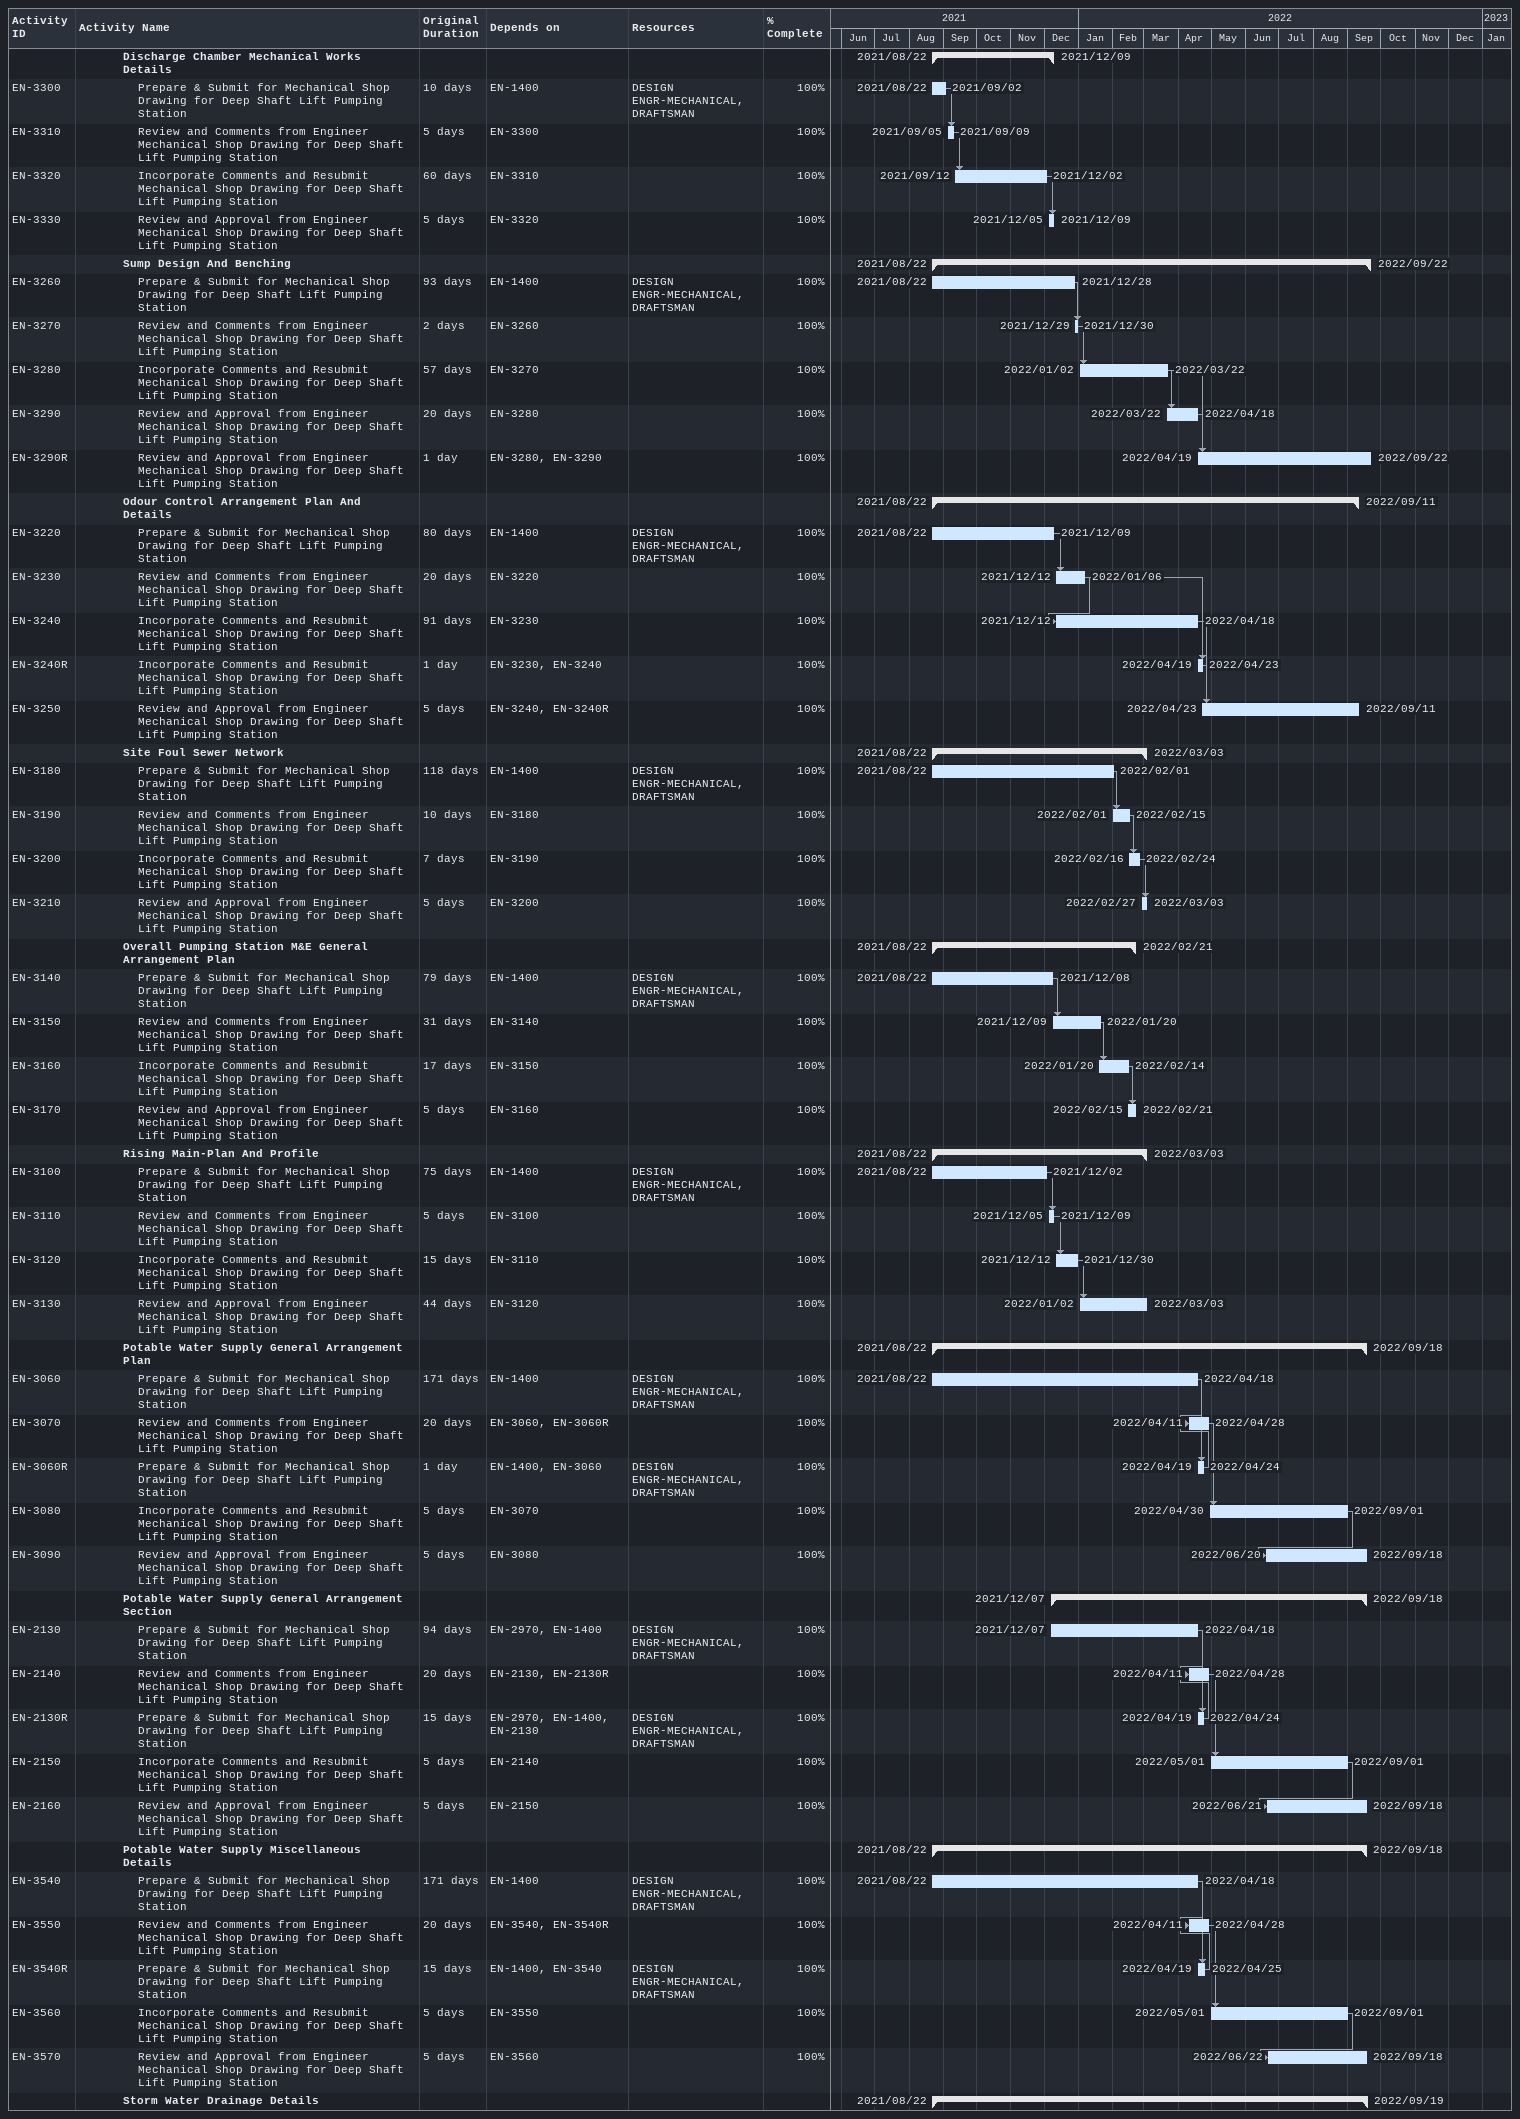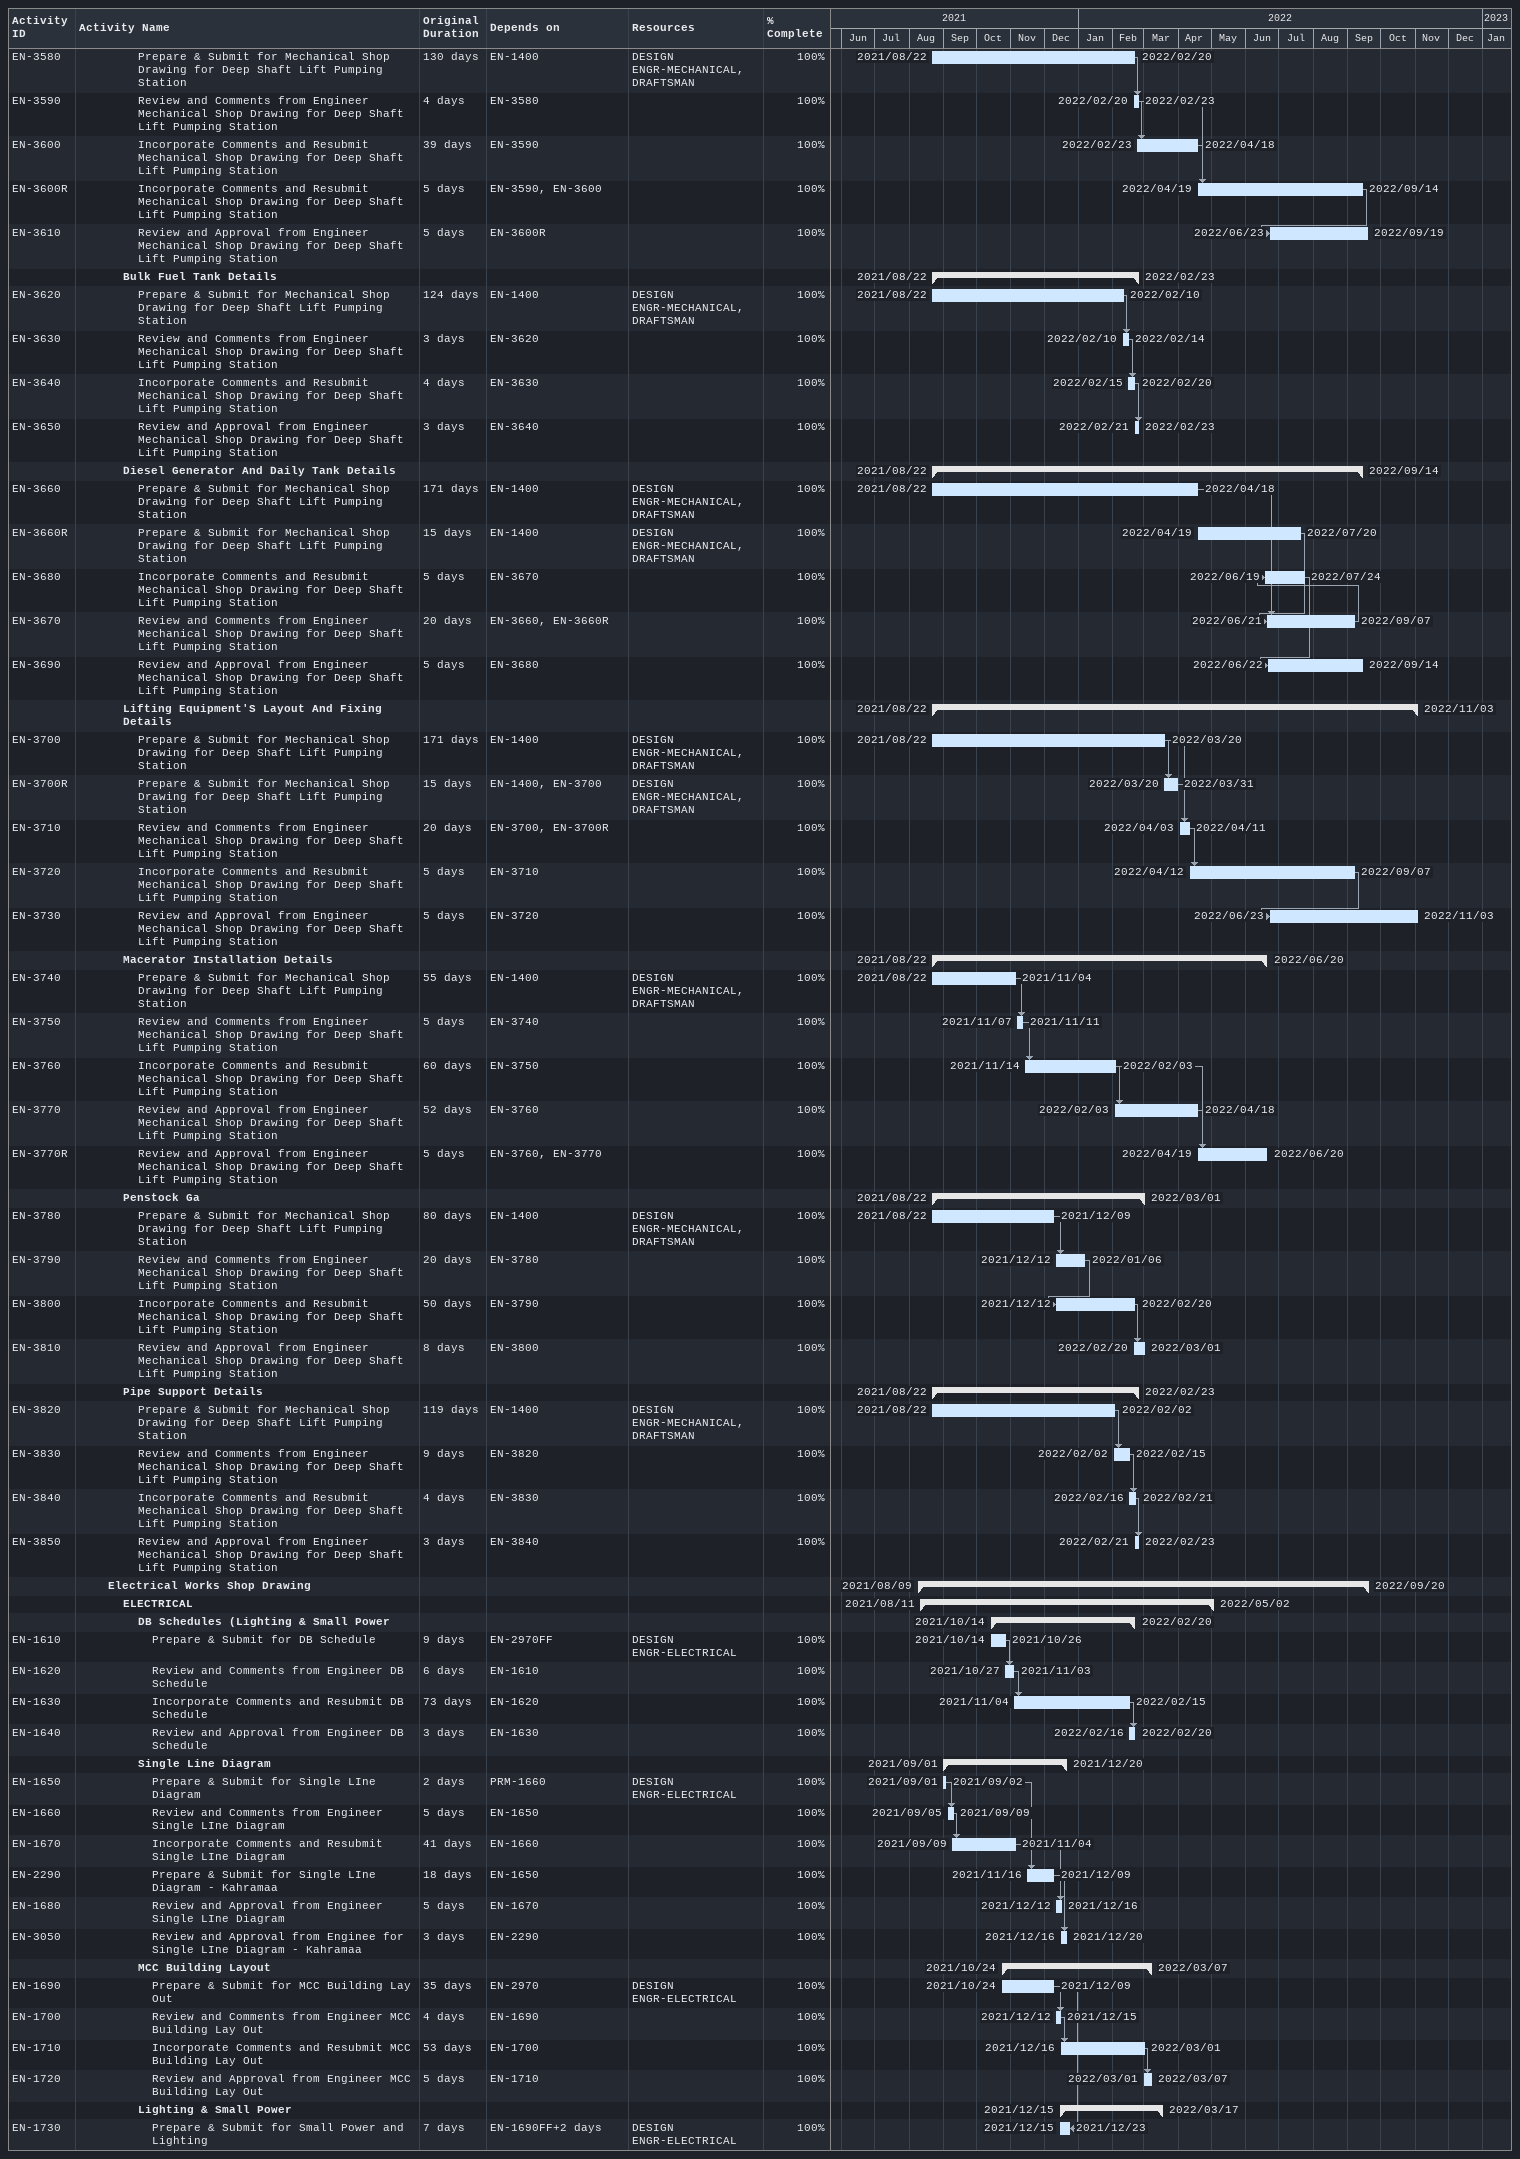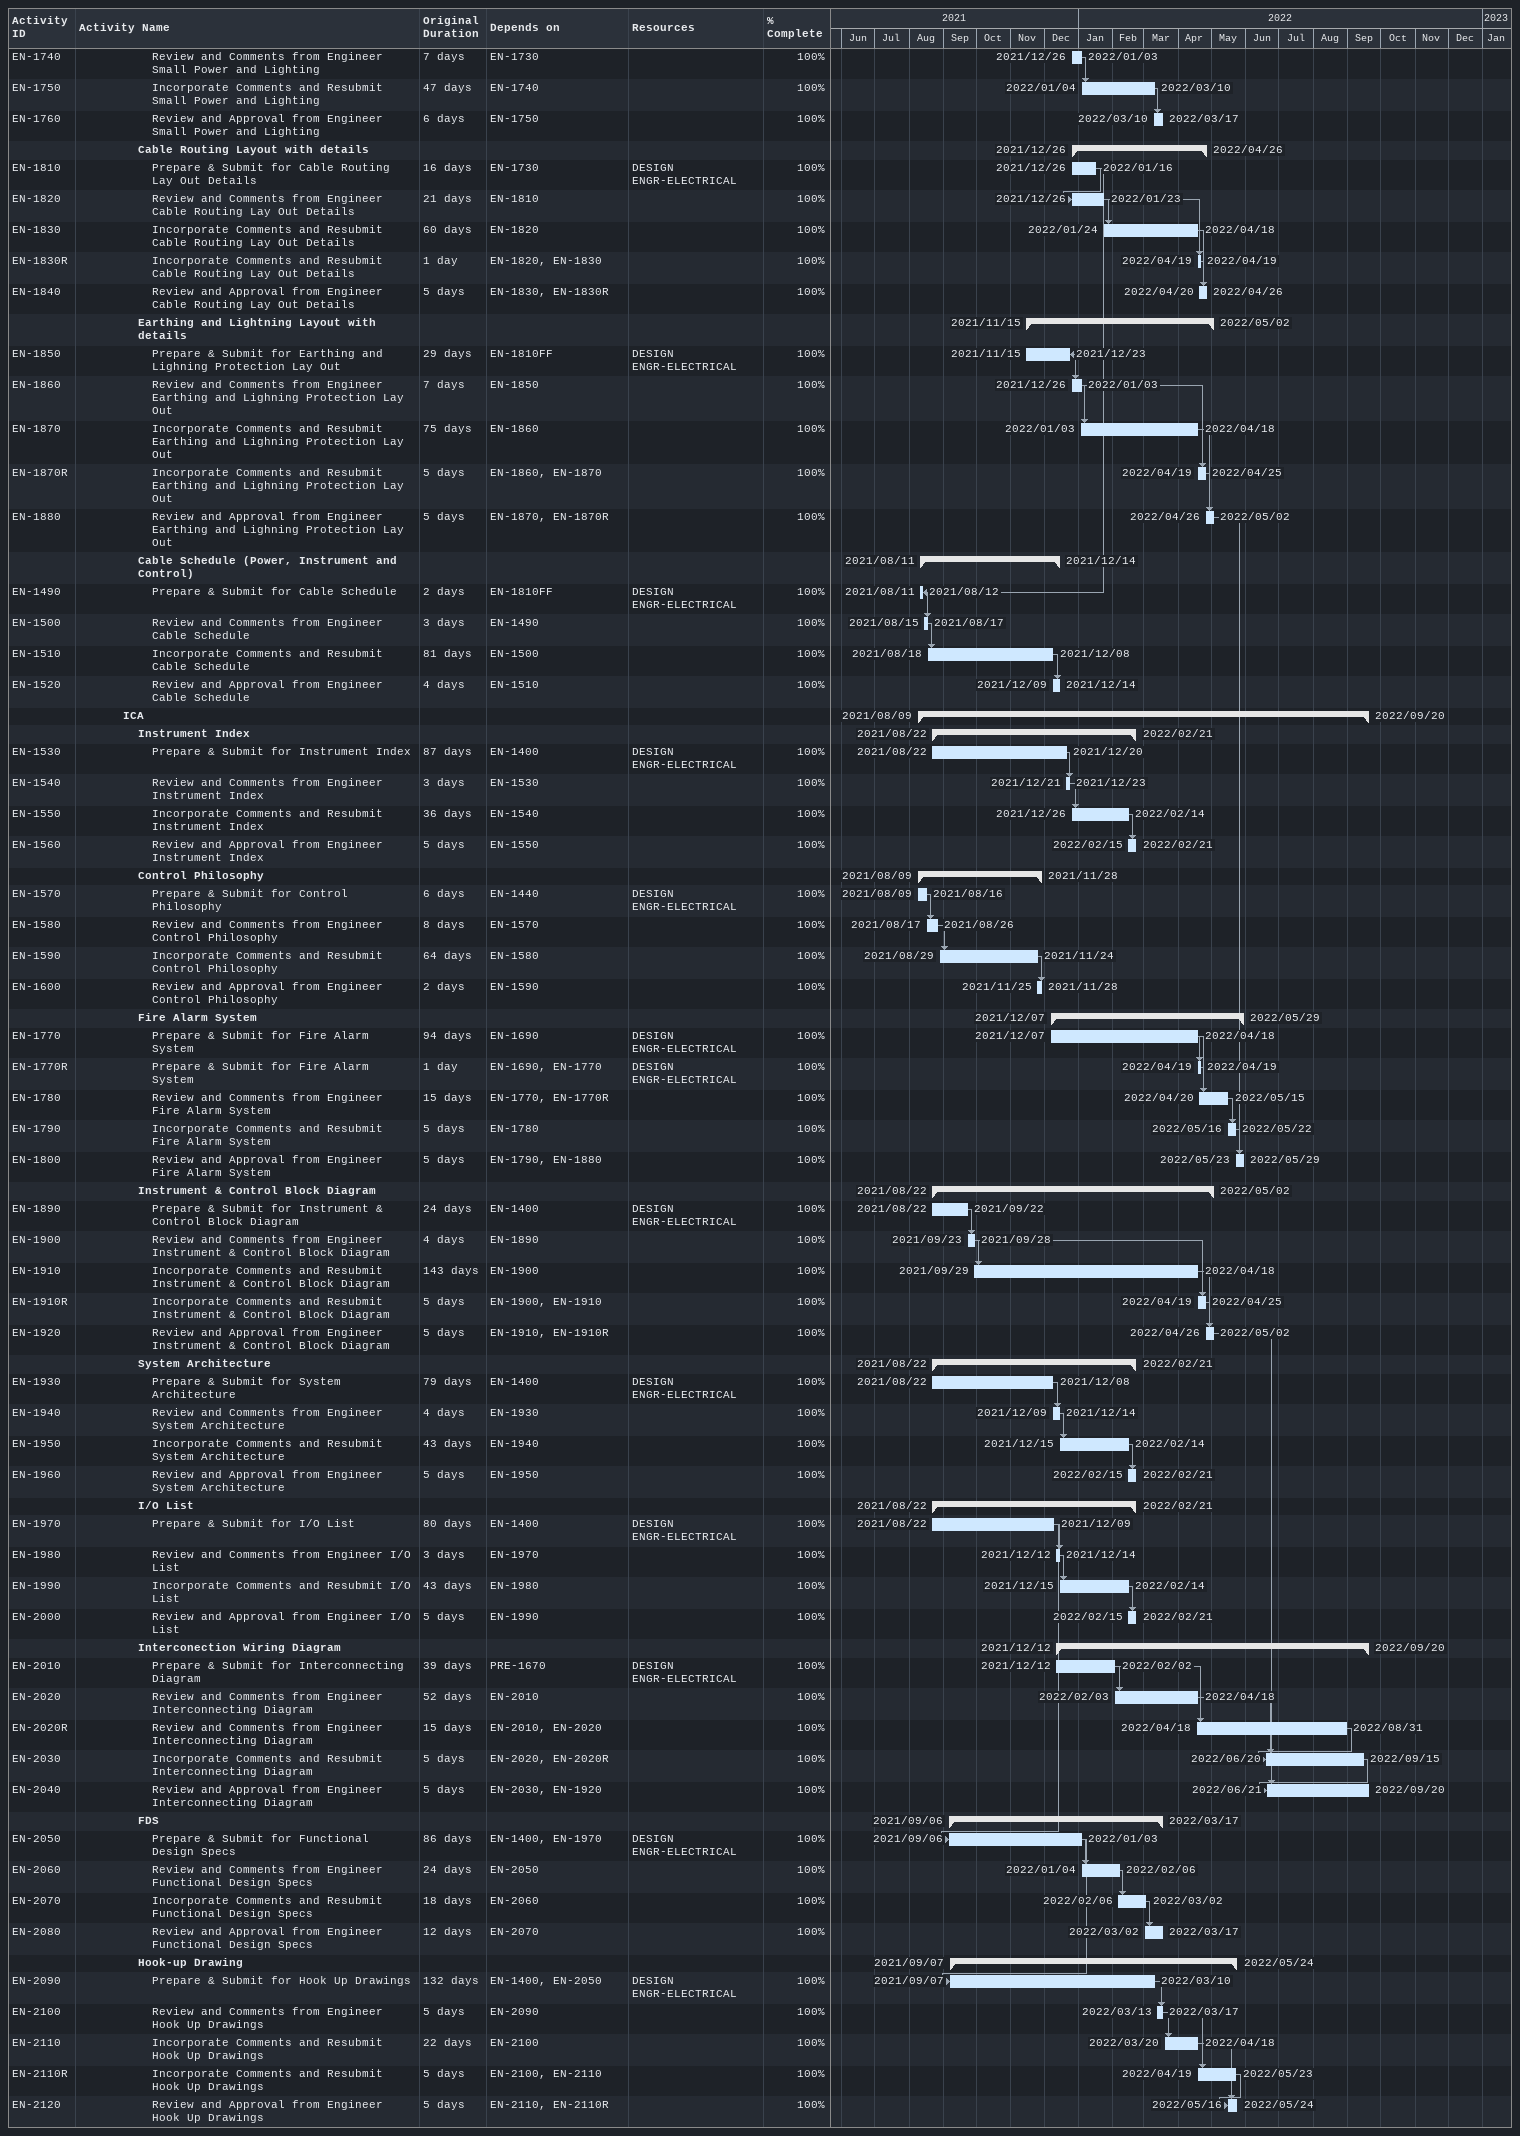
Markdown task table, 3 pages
| ID | Level | Task | Original duration | Start | Finish | Predecessors | Resources | % complete |
|---|---|---|---|---|---|---|---|---|
|  | 4 | **Discharge Chamber Mechanical Works Details** |  | 2021-08-22 | 2021-12-09 |  |  |  |
| EN-3300 | 5 | Prepare & Submit for Mechanical Shop Drawing for Deep Shaft Lift Pumping Station | 10d | 2021-08-22 | 2021-09-02 | EN-1400 | DESIGN ENGR-MECHANICAL, DRAFTSMAN | 100 |
| EN-3310 | 5 | Review and Comments from Engineer Mechanical Shop Drawing for Deep Shaft Lift Pumping Station | 5d | 2021-09-05 | 2021-09-09 | EN-3300 |  | 100 |
| EN-3320 | 5 | Incorporate Comments and Resubmit Mechanical Shop Drawing for Deep Shaft Lift Pumping Station | 60d | 2021-09-12 | 2021-12-02 | EN-3310 |  | 100 |
| EN-3330 | 5 | Review and Approval from Engineer Mechanical Shop Drawing for Deep Shaft Lift Pumping Station | 5d | 2021-12-05 | 2021-12-09 | EN-3320 |  | 100 |
|  | 4 | **Sump Design And Benching** |  | 2021-08-22 | 2022-09-22 |  |  |  |
| EN-3260 | 5 | Prepare & Submit for Mechanical Shop Drawing for Deep Shaft Lift Pumping Station | 93d | 2021-08-22 | 2021-12-28 | EN-1400 | DESIGN ENGR-MECHANICAL, DRAFTSMAN | 100 |
| EN-3270 | 5 | Review and Comments from Engineer Mechanical Shop Drawing for Deep Shaft Lift Pumping Station | 2d | 2021-12-29 | 2021-12-30 | EN-3260 |  | 100 |
| EN-3280 | 5 | Incorporate Comments and Resubmit Mechanical Shop Drawing for Deep Shaft Lift Pumping Station | 57d | 2022-01-02 | 2022-03-22 | EN-3270 |  | 100 |
| EN-3290 | 5 | Review and Approval from Engineer Mechanical Shop Drawing for Deep Shaft Lift Pumping Station | 20d | 2022-03-22 | 2022-04-18 | EN-3280 |  | 100 |
| EN-3290R | 5 | Review and Approval from Engineer Mechanical Shop Drawing for Deep Shaft Lift Pumping Station | 1d | 2022-04-19 | 2022-09-22 | EN-3280, EN-3290 |  | 100 |
|  | 4 | **Odour Control Arrangement Plan And Details** |  | 2021-08-22 | 2022-09-11 |  |  |  |
| EN-3220 | 5 | Prepare & Submit for Mechanical Shop Drawing for Deep Shaft Lift Pumping Station | 80d | 2021-08-22 | 2021-12-09 | EN-1400 | DESIGN ENGR-MECHANICAL, DRAFTSMAN | 100 |
| EN-3230 | 5 | Review and Comments from Engineer Mechanical Shop Drawing for Deep Shaft Lift Pumping Station | 20d | 2021-12-12 | 2022-01-06 | EN-3220 |  | 100 |
| EN-3240 | 5 | Incorporate Comments and Resubmit Mechanical Shop Drawing for Deep Shaft Lift Pumping Station | 91d | 2021-12-12 | 2022-04-18 | EN-3230 |  | 100 |
| EN-3240R | 5 | Incorporate Comments and Resubmit Mechanical Shop Drawing for Deep Shaft Lift Pumping Station | 1d | 2022-04-19 | 2022-04-23 | EN-3230, EN-3240 |  | 100 |
| EN-3250 | 5 | Review and Approval from Engineer Mechanical Shop Drawing for Deep Shaft Lift Pumping Station | 5d | 2022-04-23 | 2022-09-11 | EN-3240, EN-3240R |  | 100 |
|  | 4 | **Site Foul Sewer Network** |  | 2021-08-22 | 2022-03-03 |  |  |  |
| EN-3180 | 5 | Prepare & Submit for Mechanical Shop Drawing for Deep Shaft Lift Pumping Station | 118d | 2021-08-22 | 2022-02-01 | EN-1400 | DESIGN ENGR-MECHANICAL, DRAFTSMAN | 100 |
| EN-3190 | 5 | Review and Comments from Engineer Mechanical Shop Drawing for Deep Shaft Lift Pumping Station | 10d | 2022-02-01 | 2022-02-15 | EN-3180 |  | 100 |
| EN-3200 | 5 | Incorporate Comments and Resubmit Mechanical Shop Drawing for Deep Shaft Lift Pumping Station | 7d | 2022-02-16 | 2022-02-24 | EN-3190 |  | 100 |
| EN-3210 | 5 | Review and Approval from Engineer Mechanical Shop Drawing for Deep Shaft Lift Pumping Station | 5d | 2022-02-27 | 2022-03-03 | EN-3200 |  | 100 |
|  | 4 | **Overall Pumping Station M&E General Arrangement Plan** |  | 2021-08-22 | 2022-02-21 |  |  |  |
| EN-3140 | 5 | Prepare & Submit for Mechanical Shop Drawing for Deep Shaft Lift Pumping Station | 79d | 2021-08-22 | 2021-12-08 | EN-1400 | DESIGN ENGR-MECHANICAL, DRAFTSMAN | 100 |
| EN-3150 | 5 | Review and Comments from Engineer Mechanical Shop Drawing for Deep Shaft Lift Pumping Station | 31d | 2021-12-09 | 2022-01-20 | EN-3140 |  | 100 |
| EN-3160 | 5 | Incorporate Comments and Resubmit Mechanical Shop Drawing for Deep Shaft Lift Pumping Station | 17d | 2022-01-20 | 2022-02-14 | EN-3150 |  | 100 |
| EN-3170 | 5 | Review and Approval from Engineer Mechanical Shop Drawing for Deep Shaft Lift Pumping Station | 5d | 2022-02-15 | 2022-02-21 | EN-3160 |  | 100 |
|  | 4 | **Rising Main-Plan And Profile** |  | 2021-08-22 | 2022-03-03 |  |  |  |
| EN-3100 | 5 | Prepare & Submit for Mechanical Shop Drawing for Deep Shaft Lift Pumping Station | 75d | 2021-08-22 | 2021-12-02 | EN-1400 | DESIGN ENGR-MECHANICAL, DRAFTSMAN | 100 |
| EN-3110 | 5 | Review and Comments from Engineer Mechanical Shop Drawing for Deep Shaft Lift Pumping Station | 5d | 2021-12-05 | 2021-12-09 | EN-3100 |  | 100 |
| EN-3120 | 5 | Incorporate Comments and Resubmit Mechanical Shop Drawing for Deep Shaft Lift Pumping Station | 15d | 2021-12-12 | 2021-12-30 | EN-3110 |  | 100 |
| EN-3130 | 5 | Review and Approval from Engineer Mechanical Shop Drawing for Deep Shaft Lift Pumping Station | 44d | 2022-01-02 | 2022-03-03 | EN-3120 |  | 100 |
|  | 4 | **Potable Water Supply General Arrangement Plan** |  | 2021-08-22 | 2022-09-18 |  |  |  |
| EN-3060 | 5 | Prepare & Submit for Mechanical Shop Drawing for Deep Shaft Lift Pumping Station | 171d | 2021-08-22 | 2022-04-18 | EN-1400 | DESIGN ENGR-MECHANICAL, DRAFTSMAN | 100 |
| EN-3070 | 5 | Review and Comments from Engineer Mechanical Shop Drawing for Deep Shaft Lift Pumping Station | 20d | 2022-04-11 | 2022-04-28 | EN-3060, EN-3060R |  | 100 |
| EN-3060R | 5 | Prepare & Submit for Mechanical Shop Drawing for Deep Shaft Lift Pumping Station | 1d | 2022-04-19 | 2022-04-24 | EN-1400, EN-3060 | DESIGN ENGR-MECHANICAL, DRAFTSMAN | 100 |
| EN-3080 | 5 | Incorporate Comments and Resubmit Mechanical Shop Drawing for Deep Shaft Lift Pumping Station | 5d | 2022-04-30 | 2022-09-01 | EN-3070 |  | 100 |
| EN-3090 | 5 | Review and Approval from Engineer Mechanical Shop Drawing for Deep Shaft Lift Pumping Station | 5d | 2022-06-20 | 2022-09-18 | EN-3080 |  | 100 |
|  | 4 | **Potable Water Supply General Arrangement Section** |  | 2021-12-07 | 2022-09-18 |  |  |  |
| EN-2130 | 5 | Prepare & Submit for Mechanical Shop Drawing for Deep Shaft Lift Pumping Station | 94d | 2021-12-07 | 2022-04-18 | EN-2970, EN-1400 | DESIGN ENGR-MECHANICAL, DRAFTSMAN | 100 |
| EN-2140 | 5 | Review and Comments from Engineer Mechanical Shop Drawing for Deep Shaft Lift Pumping Station | 20d | 2022-04-11 | 2022-04-28 | EN-2130, EN-2130R |  | 100 |
| EN-2130R | 5 | Prepare & Submit for Mechanical Shop Drawing for Deep Shaft Lift Pumping Station | 15d | 2022-04-19 | 2022-04-24 | EN-2970, EN-1400, EN-2130 | DESIGN ENGR-MECHANICAL, DRAFTSMAN | 100 |
| EN-2150 | 5 | Incorporate Comments and Resubmit Mechanical Shop Drawing for Deep Shaft Lift Pumping Station | 5d | 2022-05-01 | 2022-09-01 | EN-2140 |  | 100 |
| EN-2160 | 5 | Review and Approval from Engineer Mechanical Shop Drawing for Deep Shaft Lift Pumping Station | 5d | 2022-06-21 | 2022-09-18 | EN-2150 |  | 100 |
|  | 4 | **Potable Water Supply Miscellaneous Details** |  | 2021-08-22 | 2022-09-18 |  |  |  |
| EN-3540 | 5 | Prepare & Submit for Mechanical Shop Drawing for Deep Shaft Lift Pumping Station | 171d | 2021-08-22 | 2022-04-18 | EN-1400 | DESIGN ENGR-MECHANICAL, DRAFTSMAN | 100 |
| EN-3550 | 5 | Review and Comments from Engineer Mechanical Shop Drawing for Deep Shaft Lift Pumping Station | 20d | 2022-04-11 | 2022-04-28 | EN-3540, EN-3540R |  | 100 |
| EN-3540R | 5 | Prepare & Submit for Mechanical Shop Drawing for Deep Shaft Lift Pumping Station | 15d | 2022-04-19 | 2022-04-25 | EN-1400, EN-3540 | DESIGN ENGR-MECHANICAL, DRAFTSMAN | 100 |
| EN-3560 | 5 | Incorporate Comments and Resubmit Mechanical Shop Drawing for Deep Shaft Lift Pumping Station | 5d | 2022-05-01 | 2022-09-01 | EN-3550 |  | 100 |
| EN-3570 | 5 | Review and Approval from Engineer Mechanical Shop Drawing for Deep Shaft Lift Pumping Station | 5d | 2022-06-22 | 2022-09-18 | EN-3560 |  | 100 |
|  | 4 | **Storm Water Drainage Details** |  | 2021-08-22 | 2022-09-19 |  |  |  |
| EN-3580 | 5 | Prepare & Submit for Mechanical Shop Drawing for Deep Shaft Lift Pumping Station | 130d | 2021-08-22 | 2022-02-20 | EN-1400 | DESIGN ENGR-MECHANICAL, DRAFTSMAN | 100 |
| EN-3590 | 5 | Review and Comments from Engineer Mechanical Shop Drawing for Deep Shaft Lift Pumping Station | 4d | 2022-02-20 | 2022-02-23 | EN-3580 |  | 100 |
| EN-3600 | 5 | Incorporate Comments and Resubmit Mechanical Shop Drawing for Deep Shaft Lift Pumping Station | 39d | 2022-02-23 | 2022-04-18 | EN-3590 |  | 100 |
| EN-3600R | 5 | Incorporate Comments and Resubmit Mechanical Shop Drawing for Deep Shaft Lift Pumping Station | 5d | 2022-04-19 | 2022-09-14 | EN-3590, EN-3600 |  | 100 |
| EN-3610 | 5 | Review and Approval from Engineer Mechanical Shop Drawing for Deep Shaft Lift Pumping Station | 5d | 2022-06-23 | 2022-09-19 | EN-3600R |  | 100 |
|  | 4 | **Bulk Fuel Tank Details** |  | 2021-08-22 | 2022-02-23 |  |  |  |
| EN-3620 | 5 | Prepare & Submit for Mechanical Shop Drawing for Deep Shaft Lift Pumping Station | 124d | 2021-08-22 | 2022-02-10 | EN-1400 | DESIGN ENGR-MECHANICAL, DRAFTSMAN | 100 |
| EN-3630 | 5 | Review and Comments from Engineer Mechanical Shop Drawing for Deep Shaft Lift Pumping Station | 3d | 2022-02-10 | 2022-02-14 | EN-3620 |  | 100 |
| EN-3640 | 5 | Incorporate Comments and Resubmit Mechanical Shop Drawing for Deep Shaft Lift Pumping Station | 4d | 2022-02-15 | 2022-02-20 | EN-3630 |  | 100 |
| EN-3650 | 5 | Review and Approval from Engineer Mechanical Shop Drawing for Deep Shaft Lift Pumping Station | 3d | 2022-02-21 | 2022-02-23 | EN-3640 |  | 100 |
|  | 4 | **Diesel Generator And Daily Tank Details** |  | 2021-08-22 | 2022-09-14 |  |  |  |
| EN-3660 | 5 | Prepare & Submit for Mechanical Shop Drawing for Deep Shaft Lift Pumping Station | 171d | 2021-08-22 | 2022-04-18 | EN-1400 | DESIGN ENGR-MECHANICAL, DRAFTSMAN | 100 |
| EN-3660R | 5 | Prepare & Submit for Mechanical Shop Drawing for Deep Shaft Lift Pumping Station | 15d | 2022-04-19 | 2022-07-20 | EN-1400 | DESIGN ENGR-MECHANICAL, DRAFTSMAN | 100 |
| EN-3680 | 5 | Incorporate Comments and Resubmit Mechanical Shop Drawing for Deep Shaft Lift Pumping Station | 5d | 2022-06-19 | 2022-07-24 | EN-3670 |  | 100 |
| EN-3670 | 5 | Review and Comments from Engineer Mechanical Shop Drawing for Deep Shaft Lift Pumping Station | 20d | 2022-06-21 | 2022-09-07 | EN-3660, EN-3660R |  | 100 |
| EN-3690 | 5 | Review and Approval from Engineer Mechanical Shop Drawing for Deep Shaft Lift Pumping Station | 5d | 2022-06-22 | 2022-09-14 | EN-3680 |  | 100 |
|  | 4 | **Lifting Equipment'S Layout And Fixing Details** |  | 2021-08-22 | 2022-11-03 |  |  |  |
| EN-3700 | 5 | Prepare & Submit for Mechanical Shop Drawing for Deep Shaft Lift Pumping Station | 171d | 2021-08-22 | 2022-03-20 | EN-1400 | DESIGN ENGR-MECHANICAL, DRAFTSMAN | 100 |
| EN-3700R | 5 | Prepare & Submit for Mechanical Shop Drawing for Deep Shaft Lift Pumping Station | 15d | 2022-03-20 | 2022-03-31 | EN-1400, EN-3700 | DESIGN ENGR-MECHANICAL, DRAFTSMAN | 100 |
| EN-3710 | 5 | Review and Comments from Engineer Mechanical Shop Drawing for Deep Shaft Lift Pumping Station | 20d | 2022-04-03 | 2022-04-11 | EN-3700, EN-3700R |  | 100 |
| EN-3720 | 5 | Incorporate Comments and Resubmit Mechanical Shop Drawing for Deep Shaft Lift Pumping Station | 5d | 2022-04-12 | 2022-09-07 | EN-3710 |  | 100 |
| EN-3730 | 5 | Review and Approval from Engineer Mechanical Shop Drawing for Deep Shaft Lift Pumping Station | 5d | 2022-06-23 | 2022-11-03 | EN-3720 |  | 100 |
|  | 4 | **Macerator Installation Details** |  | 2021-08-22 | 2022-06-20 |  |  |  |
| EN-3740 | 5 | Prepare & Submit for Mechanical Shop Drawing for Deep Shaft Lift Pumping Station | 55d | 2021-08-22 | 2021-11-04 | EN-1400 | DESIGN ENGR-MECHANICAL, DRAFTSMAN | 100 |
| EN-3750 | 5 | Review and Comments from Engineer Mechanical Shop Drawing for Deep Shaft Lift Pumping Station | 5d | 2021-11-07 | 2021-11-11 | EN-3740 |  | 100 |
| EN-3760 | 5 | Incorporate Comments and Resubmit Mechanical Shop Drawing for Deep Shaft Lift Pumping Station | 60d | 2021-11-14 | 2022-02-03 | EN-3750 |  | 100 |
| EN-3770 | 5 | Review and Approval from Engineer Mechanical Shop Drawing for Deep Shaft Lift Pumping Station | 52d | 2022-02-03 | 2022-04-18 | EN-3760 |  | 100 |
| EN-3770R | 5 | Review and Approval from Engineer Mechanical Shop Drawing for Deep Shaft Lift Pumping Station | 5d | 2022-04-19 | 2022-06-20 | EN-3760, EN-3770 |  | 100 |
|  | 4 | **Penstock Ga** |  | 2021-08-22 | 2022-03-01 |  |  |  |
| EN-3780 | 5 | Prepare & Submit for Mechanical Shop Drawing for Deep Shaft Lift Pumping Station | 80d | 2021-08-22 | 2021-12-09 | EN-1400 | DESIGN ENGR-MECHANICAL, DRAFTSMAN | 100 |
| EN-3790 | 5 | Review and Comments from Engineer Mechanical Shop Drawing for Deep Shaft Lift Pumping Station | 20d | 2021-12-12 | 2022-01-06 | EN-3780 |  | 100 |
| EN-3800 | 5 | Incorporate Comments and Resubmit Mechanical Shop Drawing for Deep Shaft Lift Pumping Station | 50d | 2021-12-12 | 2022-02-20 | EN-3790 |  | 100 |
| EN-3810 | 5 | Review and Approval from Engineer Mechanical Shop Drawing for Deep Shaft Lift Pumping Station | 8d | 2022-02-20 | 2022-03-01 | EN-3800 |  | 100 |
|  | 4 | **Pipe Support Details** |  | 2021-08-22 | 2022-02-23 |  |  |  |
| EN-3820 | 5 | Prepare & Submit for Mechanical Shop Drawing for Deep Shaft Lift Pumping Station | 119d | 2021-08-22 | 2022-02-02 | EN-1400 | DESIGN ENGR-MECHANICAL, DRAFTSMAN | 100 |
| EN-3830 | 5 | Review and Comments from Engineer Mechanical Shop Drawing for Deep Shaft Lift Pumping Station | 9d | 2022-02-02 | 2022-02-15 | EN-3820 |  | 100 |
| EN-3840 | 5 | Incorporate Comments and Resubmit Mechanical Shop Drawing for Deep Shaft Lift Pumping Station | 4d | 2022-02-16 | 2022-02-21 | EN-3830 |  | 100 |
| EN-3850 | 5 | Review and Approval from Engineer Mechanical Shop Drawing for Deep Shaft Lift Pumping Station | 3d | 2022-02-21 | 2022-02-23 | EN-3840 |  | 100 |
|  | 3 | **Electrical Works Shop Drawing** |  | 2021-08-09 | 2022-09-20 |  |  |  |
|  | 4 | **ELECTRICAL** |  | 2021-08-11 | 2022-05-02 |  |  |  |
|  | 5 | **DB Schedules (Lighting & Small Power** |  | 2021-10-14 | 2022-02-20 |  |  |  |
| EN-1610 | 6 | Prepare & Submit for DB Schedule | 9d | 2021-10-14 | 2021-10-26 | EN-2970FF | DESIGN ENGR-ELECTRICAL | 100 |
| EN-1620 | 6 | Review and Comments from Engineer DB Schedule | 6d | 2021-10-27 | 2021-11-03 | EN-1610 |  | 100 |
| EN-1630 | 6 | Incorporate Comments and Resubmit DB Schedule | 73d | 2021-11-04 | 2022-02-15 | EN-1620 |  | 100 |
| EN-1640 | 6 | Review and Approval from Engineer DB Schedule | 3d | 2022-02-16 | 2022-02-20 | EN-1630 |  | 100 |
|  | 5 | **Single Line Diagram** |  | 2021-09-01 | 2021-12-20 |  |  |  |
| EN-1650 | 6 | Prepare & Submit for Single LIne Diagram | 2d | 2021-09-01 | 2021-09-02 | PRM-1660 | DESIGN ENGR-ELECTRICAL | 100 |
| EN-1660 | 6 | Review and Comments from Engineer Single LIne Diagram | 5d | 2021-09-05 | 2021-09-09 | EN-1650 |  | 100 |
| EN-1670 | 6 | Incorporate Comments and Resubmit Single LIne Diagram | 41d | 2021-09-09 | 2021-11-04 | EN-1660 |  | 100 |
| EN-2290 | 6 | Prepare & Submit for Single LIne Diagram - Kahramaa | 18d | 2021-11-16 | 2021-12-09 | EN-1650 |  | 100 |
| EN-1680 | 6 | Review and Approval from Engineer Single LIne Diagram | 5d | 2021-12-12 | 2021-12-16 | EN-1670 |  | 100 |
| EN-3050 | 6 | Review and Approval from Enginee for Single LIne Diagram - Kahramaa | 3d | 2021-12-16 | 2021-12-20 | EN-2290 |  | 100 |
|  | 5 | **MCC Building Layout** |  | 2021-10-24 | 2022-03-07 |  |  |  |
| EN-1690 | 6 | Prepare & Submit for MCC Building Lay Out | 35d | 2021-10-24 | 2021-12-09 | EN-2970 | DESIGN ENGR-ELECTRICAL | 100 |
| EN-1700 | 6 | Review and Comments from Engineer MCC Building Lay Out | 4d | 2021-12-12 | 2021-12-15 | EN-1690 |  | 100 |
| EN-1710 | 6 | Incorporate Comments and Resubmit MCC Building Lay Out | 53d | 2021-12-16 | 2022-03-01 | EN-1700 |  | 100 |
| EN-1720 | 6 | Review and Approval from Engineer MCC Building Lay Out | 5d | 2022-03-01 | 2022-03-07 | EN-1710 |  | 100 |
|  | 5 | **Lighting & Small Power** |  | 2021-12-15 | 2022-03-17 |  |  |  |
| EN-1730 | 6 | Prepare & Submit for Small Power and Lighting | 7d | 2021-12-15 | 2021-12-23 | EN-1690FF+2d | DESIGN ENGR-ELECTRICAL | 100 |
| EN-1740 | 6 | Review and Comments from Engineer Small Power and Lighting | 7d | 2021-12-26 | 2022-01-03 | EN-1730 |  | 100 |
| EN-1750 | 6 | Incorporate Comments and Resubmit Small Power and Lighting | 47d | 2022-01-04 | 2022-03-10 | EN-1740 |  | 100 |
| EN-1760 | 6 | Review and Approval from Engineer Small Power and Lighting | 6d | 2022-03-10 | 2022-03-17 | EN-1750 |  | 100 |
|  | 5 | **Cable Routing Layout with details** |  | 2021-12-26 | 2022-04-26 |  |  |  |
| EN-1810 | 6 | Prepare & Submit for Cable Routing Lay Out Details | 16d | 2021-12-26 | 2022-01-16 | EN-1730 | DESIGN ENGR-ELECTRICAL | 100 |
| EN-1820 | 6 | Review and Comments from Engineer Cable Routing Lay Out Details | 21d | 2021-12-26 | 2022-01-23 | EN-1810 |  | 100 |
| EN-1830 | 6 | Incorporate Comments and Resubmit Cable Routing Lay Out Details | 60d | 2022-01-24 | 2022-04-18 | EN-1820 |  | 100 |
| EN-1830R | 6 | Incorporate Comments and Resubmit Cable Routing Lay Out Details | 1d | 2022-04-19 | 2022-04-19 | EN-1820, EN-1830 |  | 100 |
| EN-1840 | 6 | Review and Approval from Engineer Cable Routing Lay Out Details | 5d | 2022-04-20 | 2022-04-26 | EN-1830, EN-1830R |  | 100 |
|  | 5 | **Earthing and Lightning Layout with details** |  | 2021-11-15 | 2022-05-02 |  |  |  |
| EN-1850 | 6 | Prepare & Submit for Earthing and Lighning Protection Lay Out | 29d | 2021-11-15 | 2021-12-23 | EN-1810FF | DESIGN ENGR-ELECTRICAL | 100 |
| EN-1860 | 6 | Review and Comments from Engineer Earthing and Lighning Protection Lay Out | 7d | 2021-12-26 | 2022-01-03 | EN-1850 |  | 100 |
| EN-1870 | 6 | Incorporate Comments and Resubmit Earthing and Lighning Protection Lay Out | 75d | 2022-01-03 | 2022-04-18 | EN-1860 |  | 100 |
| EN-1870R | 6 | Incorporate Comments and Resubmit Earthing and Lighning Protection Lay Out | 5d | 2022-04-19 | 2022-04-25 | EN-1860, EN-1870 |  | 100 |
| EN-1880 | 6 | Review and Approval from Engineer Earthing and Lighning Protection Lay Out | 5d | 2022-04-26 | 2022-05-02 | EN-1870, EN-1870R |  | 100 |
|  | 5 | **Cable Schedule (Power, Instrument and Control)** |  | 2021-08-11 | 2021-12-14 |  |  |  |
| EN-1490 | 6 | Prepare & Submit for Cable Schedule | 2d | 2021-08-11 | 2021-08-12 | EN-1810FF | DESIGN ENGR-ELECTRICAL | 100 |
| EN-1500 | 6 | Review and Comments from Engineer Cable Schedule | 3d | 2021-08-15 | 2021-08-17 | EN-1490 |  | 100 |
| EN-1510 | 6 | Incorporate Comments and Resubmit Cable Schedule | 81d | 2021-08-18 | 2021-12-08 | EN-1500 |  | 100 |
| EN-1520 | 6 | Review and Approval from Engineer Cable Schedule | 4d | 2021-12-09 | 2021-12-14 | EN-1510 |  | 100 |
|  | 4 | **ICA** |  | 2021-08-09 | 2022-09-20 |  |  |  |
|  | 5 | **Instrument Index** |  | 2021-08-22 | 2022-02-21 |  |  |  |
| EN-1530 | 6 | Prepare & Submit for Instrument Index | 87d | 2021-08-22 | 2021-12-20 | EN-1400 | DESIGN ENGR-ELECTRICAL | 100 |
| EN-1540 | 6 | Review and Comments from Engineer Instrument Index | 3d | 2021-12-21 | 2021-12-23 | EN-1530 |  | 100 |
| EN-1550 | 6 | Incorporate Comments and Resubmit Instrument Index | 36d | 2021-12-26 | 2022-02-14 | EN-1540 |  | 100 |
| EN-1560 | 6 | Review and Approval from Engineer Instrument Index | 5d | 2022-02-15 | 2022-02-21 | EN-1550 |  | 100 |
|  | 5 | **Control Philosophy** |  | 2021-08-09 | 2021-11-28 |  |  |  |
| EN-1570 | 6 | Prepare & Submit for Control Philosophy | 6d | 2021-08-09 | 2021-08-16 | EN-1440 | DESIGN ENGR-ELECTRICAL | 100 |
| EN-1580 | 6 | Review and Comments from Engineer Control Philosophy | 8d | 2021-08-17 | 2021-08-26 | EN-1570 |  | 100 |
| EN-1590 | 6 | Incorporate Comments and Resubmit Control Philosophy | 64d | 2021-08-29 | 2021-11-24 | EN-1580 |  | 100 |
| EN-1600 | 6 | Review and Approval from Engineer Control Philosophy | 2d | 2021-11-25 | 2021-11-28 | EN-1590 |  | 100 |
|  | 5 | **Fire Alarm System** |  | 2021-12-07 | 2022-05-29 |  |  |  |
| EN-1770 | 6 | Prepare & Submit for Fire Alarm System | 94d | 2021-12-07 | 2022-04-18 | EN-1690 | DESIGN ENGR-ELECTRICAL | 100 |
| EN-1770R | 6 | Prepare & Submit for Fire Alarm System | 1d | 2022-04-19 | 2022-04-19 | EN-1690, EN-1770 | DESIGN ENGR-ELECTRICAL | 100 |
| EN-1780 | 6 | Review and Comments from Engineer Fire Alarm System | 15d | 2022-04-20 | 2022-05-15 | EN-1770, EN-1770R |  | 100 |
| EN-1790 | 6 | Incorporate Comments and Resubmit Fire Alarm System | 5d | 2022-05-16 | 2022-05-22 | EN-1780 |  | 100 |
| EN-1800 | 6 | Review and Approval from Engineer Fire Alarm System | 5d | 2022-05-23 | 2022-05-29 | EN-1790, EN-1880 |  | 100 |
|  | 5 | **Instrument & Control Block Diagram** |  | 2021-08-22 | 2022-05-02 |  |  |  |
| EN-1890 | 6 | Prepare & Submit for Instrument & Control Block Diagram | 24d | 2021-08-22 | 2021-09-22 | EN-1400 | DESIGN ENGR-ELECTRICAL | 100 |
| EN-1900 | 6 | Review and Comments from Engineer Instrument & Control Block Diagram | 4d | 2021-09-23 | 2021-09-28 | EN-1890 |  | 100 |
| EN-1910 | 6 | Incorporate Comments and Resubmit Instrument & Control Block Diagram | 143d | 2021-09-29 | 2022-04-18 | EN-1900 |  | 100 |
| EN-1910R | 6 | Incorporate Comments and Resubmit Instrument & Control Block Diagram | 5d | 2022-04-19 | 2022-04-25 | EN-1900, EN-1910 |  | 100 |
| EN-1920 | 6 | Review and Approval from Engineer Instrument & Control Block Diagram | 5d | 2022-04-26 | 2022-05-02 | EN-1910, EN-1910R |  | 100 |
|  | 5 | **System Architecture** |  | 2021-08-22 | 2022-02-21 |  |  |  |
| EN-1930 | 6 | Prepare & Submit for System Architecture | 79d | 2021-08-22 | 2021-12-08 | EN-1400 | DESIGN ENGR-ELECTRICAL | 100 |
| EN-1940 | 6 | Review and Comments from Engineer System Architecture | 4d | 2021-12-09 | 2021-12-14 | EN-1930 |  | 100 |
| EN-1950 | 6 | Incorporate Comments and Resubmit System Architecture | 43d | 2021-12-15 | 2022-02-14 | EN-1940 |  | 100 |
| EN-1960 | 6 | Review and Approval from Engineer System Architecture | 5d | 2022-02-15 | 2022-02-21 | EN-1950 |  | 100 |
|  | 5 | **I/O List** |  | 2021-08-22 | 2022-02-21 |  |  |  |
| EN-1970 | 6 | Prepare & Submit for I/O List | 80d | 2021-08-22 | 2021-12-09 | EN-1400 | DESIGN ENGR-ELECTRICAL | 100 |
| EN-1980 | 6 | Review and Comments from Engineer I/O List | 3d | 2021-12-12 | 2021-12-14 | EN-1970 |  | 100 |
| EN-1990 | 6 | Incorporate Comments and Resubmit I/O List | 43d | 2021-12-15 | 2022-02-14 | EN-1980 |  | 100 |
| EN-2000 | 6 | Review and Approval from Engineer I/O List | 5d | 2022-02-15 | 2022-02-21 | EN-1990 |  | 100 |
|  | 5 | **Interconection Wiring Diagram** |  | 2021-12-12 | 2022-09-20 |  |  |  |
| EN-2010 | 6 | Prepare & Submit for Interconnecting Diagram | 39d | 2021-12-12 | 2022-02-02 | PRE-1670 | DESIGN ENGR-ELECTRICAL | 100 |
| EN-2020 | 6 | Review and Comments from Engineer Interconnecting Diagram | 52d | 2022-02-03 | 2022-04-18 | EN-2010 |  | 100 |
| EN-2020R | 6 | Review and Comments from Engineer Interconnecting Diagram | 15d | 2022-04-18 | 2022-08-31 | EN-2010, EN-2020 |  | 100 |
| EN-2030 | 6 | Incorporate Comments and Resubmit Interconnecting Diagram | 5d | 2022-06-20 | 2022-09-15 | EN-2020, EN-2020R |  | 100 |
| EN-2040 | 6 | Review and Approval from Engineer Interconnecting Diagram | 5d | 2022-06-21 | 2022-09-20 | EN-2030, EN-1920 |  | 100 |
|  | 5 | **FDS** |  | 2021-09-06 | 2022-03-17 |  |  |  |
| EN-2050 | 6 | Prepare & Submit for Functional Design Specs | 86d | 2021-09-06 | 2022-01-03 | EN-1400, EN-1970 | DESIGN ENGR-ELECTRICAL | 100 |
| EN-2060 | 6 | Review and Comments from Engineer Functional Design Specs | 24d | 2022-01-04 | 2022-02-06 | EN-2050 |  | 100 |
| EN-2070 | 6 | Incorporate Comments and Resubmit Functional Design Specs | 18d | 2022-02-06 | 2022-03-02 | EN-2060 |  | 100 |
| EN-2080 | 6 | Review and Approval from Engineer Functional Design Specs | 12d | 2022-03-02 | 2022-03-17 | EN-2070 |  | 100 |
|  | 5 | **Hook-up Drawing** |  | 2021-09-07 | 2022-05-24 |  |  |  |
| EN-2090 | 6 | Prepare & Submit for Hook Up Drawings | 132d | 2021-09-07 | 2022-03-10 | EN-1400, EN-2050 | DESIGN ENGR-ELECTRICAL | 100 |
| EN-2100 | 6 | Review and Comments from Engineer Hook Up Drawings | 5d | 2022-03-13 | 2022-03-17 | EN-2090 |  | 100 |
| EN-2110 | 6 | Incorporate Comments and Resubmit Hook Up Drawings | 22d | 2022-03-20 | 2022-04-18 | EN-2100 |  | 100 |
| EN-2110R | 6 | Incorporate Comments and Resubmit Hook Up Drawings | 5d | 2022-04-19 | 2022-05-23 | EN-2100, EN-2110 |  | 100 |
| EN-2120 | 6 | Review and Approval from Engineer Hook Up Drawings | 5d | 2022-05-16 | 2022-05-24 | EN-2110, EN-2110R |  | 100 |
